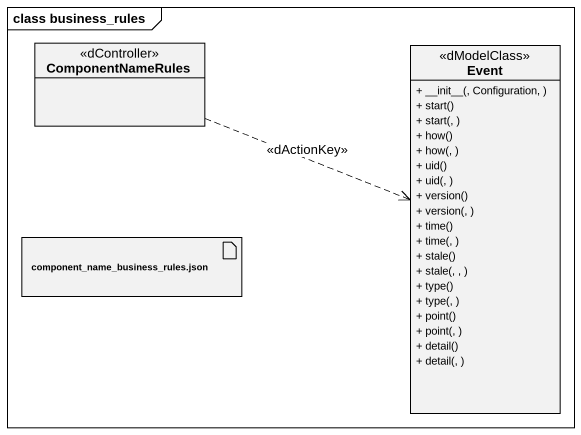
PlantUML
@startuml
mainframe class business_rules
allowmixing
hide circle
hide empty members
skinparam classAttributeIconSize 0
class ComponentNameRules <<dController>>
class Event <<dModelClass>> {
  + ~__init~__(, Configuration, )
  + start()
  + start(, )
  + how()
  + how(, )
  + uid()
  + uid(, )
  + version()
  + version(, )
  + time()
  + time(, )
  + stale()
  + stale(, , )
  + type()
  + type(, )
  + point()
  + point(, )
  + detail()
  + detail(, )
}
artifact "component_name_business_rules.json" as component_name_business
ComponentNameRules .right.> Event : <<dActionKey>>
@enduml
